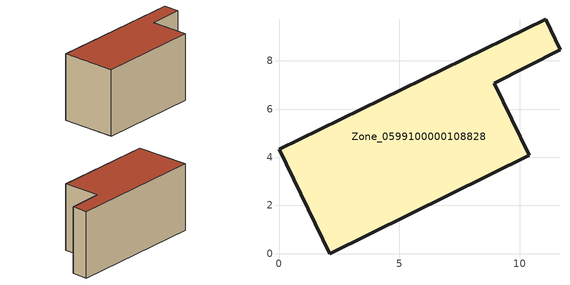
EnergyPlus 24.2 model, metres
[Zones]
Zone_0599100000108828
 floor ground (C_G): 0,4.32 11.06,9.72 11.66,8.45 8.93,7.07 10.39,4.08 2.11,0 z0
 wall outside (C_F): 2.11,0 10.39,4.08 8.93,7.07 11.66,8.45 11.06,9.72 0,4.32 2.11,0 z0:5.87
 roof outside (C_R): 11.06,9.72 0,4.32 2.11,0 10.39,4.08 8.93,7.07 11.66,8.45 z5.87
[BUILDING]
Pand.0599100000108828: North Axis=0; Terrain=City; Loads Convergence Tolerance Value=0.04; Temperature Convergence Tolerance Value=0.4; Solar Distribution=FullExterior; Maximum Number of Warmup Days=25; Minimum Number of Warmup Days=1
[Site:Location]
Rotterdam.The.Hague.AP_ZH_NLD Design_Conditions: Latitude=51.96; Longitude=4.45; Time Zone=1; Elevation=-4.5
[SITE:GROUNDTEMPERATURE:BUILDINGSURFACE]
18, 18, 18, 18, 18, 18, 18, 18, 18, 18, 18, 18
[MATERIAL] Thermal Absorptance=0.9; Solar Absorptance=0.7; Visible Absorptance=0.7
Name | Roughness | Thickness | Conductivity | Density | Specific Heat
G.TC.1946-1964 | MediumSmooth | 0.15 | 1 | 540 | 1210
F.TC.1946-1964 | Rough | 0.3 | 0.857143 | 1920 | 840
R.TC.1946-1964 | MediumRough | 0.2 | 0.235294 | 1500 | 1000
[CONSTRUCTION]
C_G: G.TC.1946-1964
C_F: F.TC.1946-1964
C_R: R.TC.1946-1964
[ZONE]
Zone_0599100000108828: Type=1; Multiplier=1; Ceiling Height=Autocalculate; Volume=Autocalculate; Floor Area=autocalculate; Part of Total Floor Area=Yes
[ZONEINFILTRATION:DESIGNFLOWRATE]
Infil_Zone_0599100000108828: Zone or ZoneList or Space or SpaceList=Zone_0599100000108828; Schedule=AlwaysOn; Design Flow Rate Calculation Method=Flow/Area; Flow Rate per Floor Area=0.003; Constant Term Coefficient=1; Temperature Term Coefficient=0; Velocity Term Coefficient=0; Velocity Squared Term Coefficient=0
[HVACTEMPLATE:ZONE:IDEALLOADSAIRSYSTEM]
Zone_0599100000108828: Maximum Heating Supply Air Temperature=50; Minimum Cooling Supply Air Temperature=13; Maximum Heating Supply Air Humidity Ratio=0.0156; Minimum Cooling Supply Air Humidity Ratio=0.0077; Heating Limit=NoLimit; Cooling Limit=NoLimit; Dehumidification Control Type=ConstantSensibleHeatRatio; Cooling Sensible Heat Ratio=0.7; Dehumidification Setpoint=60; Humidification Control Type=None; Humidification Setpoint=30; Outdoor Air Method=None; Outdoor Air Flow Rate per Person=0.00944; Outdoor Air Flow Rate per Zone Floor Area=0; Outdoor Air Flow Rate per Zone=0; Demand Controlled Ventilation Type=None; Outdoor Air Economizer Type=NoEconomizer; Heat Recovery Type=None; Sensible Heat Recovery Effectiveness=0.7; Latent Heat Recovery Effectiveness=0.65
[ZONECONTROL:THERMOSTAT]
ThermostatControl_Zone_0599100000108828: Zone or ZoneList=Zone_0599100000108828; Control Type Schedule=DualSetpointControlType; Control 1=Thermostat_Zone_0599100000108828; Temperature Difference Between Cutout And Setpoint=0
[THERMOSTATSETPOINT:DUALSETPOINT]
Thermostat_Zone_0599100000108828: Heating Setpoint Temperature Schedule=HeatingSetpoint_Zone_0599100000108828; Cooling Setpoint Temperature Schedule=CoolingSetpoint_Zone_0599100000108828
[SCHEDULE:COMPACT]
HeatingSetpoint_Zone_0599100000108828: Through: 12/31, For: AllDays, Until: 24:00, 21
CoolingSetpoint_Zone_0599100000108828: Through: 12/31, For: AllDays, Until: 24:00, 24
DualSetpointControlType: Through: 12/31, For: AllDays, Until: 24:00, 4
AlwaysOn: Through: 12/31, For: AllDays, Until: 24:00, 1
